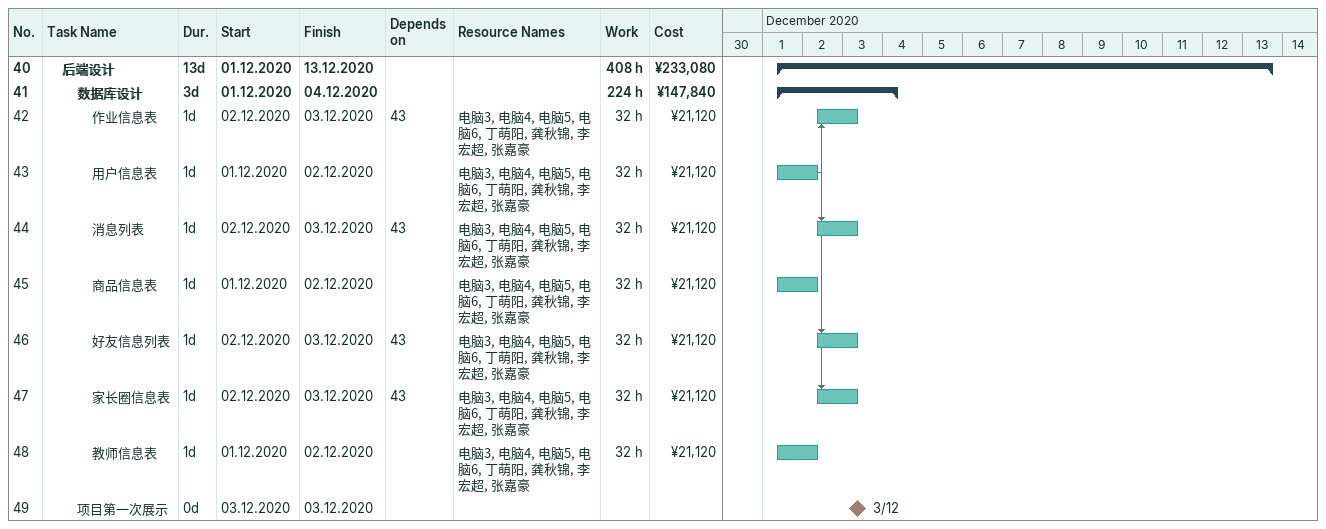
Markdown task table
| ID | Level | Task | Duration | Start | Finish | Predecessors | Resources | Work (h) | Cost (¥) |
|---|---|---|---|---|---|---|---|---|---|
| 40 | 2 | **后端设计** | 13d | 2020-12-01 | 2020-12-13 |  |  | 408 | 233080 |
| 41 | 3 | **数据库设计** | 3d | 2020-12-01 | 2020-12-04 |  |  | 224 | 147840 |
| 42 | 4 | 作业信息表 | 1d | 2020-12-02 | 2020-12-03 | 43 | 电脑3, 电脑4, 电脑5, 电脑6, 丁萌阳, 龚秋锦, 李宏超, 张嘉豪 | 32 | 21120 |
| 43 | 4 | 用户信息表 | 1d | 2020-12-01 | 2020-12-02 |  | 电脑3, 电脑4, 电脑5, 电脑6, 丁萌阳, 龚秋锦, 李宏超, 张嘉豪 | 32 | 21120 |
| 44 | 4 | 消息列表 | 1d | 2020-12-02 | 2020-12-03 | 43 | 电脑3, 电脑4, 电脑5, 电脑6, 丁萌阳, 龚秋锦, 李宏超, 张嘉豪 | 32 | 21120 |
| 45 | 4 | 商品信息表 | 1d | 2020-12-01 | 2020-12-02 |  | 电脑3, 电脑4, 电脑5, 电脑6, 丁萌阳, 龚秋锦, 李宏超, 张嘉豪 | 32 | 21120 |
| 46 | 4 | 好友信息列表 | 1d | 2020-12-02 | 2020-12-03 | 43 | 电脑3, 电脑4, 电脑5, 电脑6, 丁萌阳, 龚秋锦, 李宏超, 张嘉豪 | 32 | 21120 |
| 47 | 4 | 家长圈信息表 | 1d | 2020-12-02 | 2020-12-03 | 43 | 电脑3, 电脑4, 电脑5, 电脑6, 丁萌阳, 龚秋锦, 李宏超, 张嘉豪 | 32 | 21120 |
| 48 | 4 | 教师信息表 | 1d | 2020-12-01 | 2020-12-02 |  | 电脑3, 电脑4, 电脑5, 电脑6, 丁萌阳, 龚秋锦, 李宏超, 张嘉豪 | 32 | 21120 |
| 49 | 3 | 项目第一次展示 | 0d | 2020-12-03 | 2020-12-03 |  |  |  |  |
